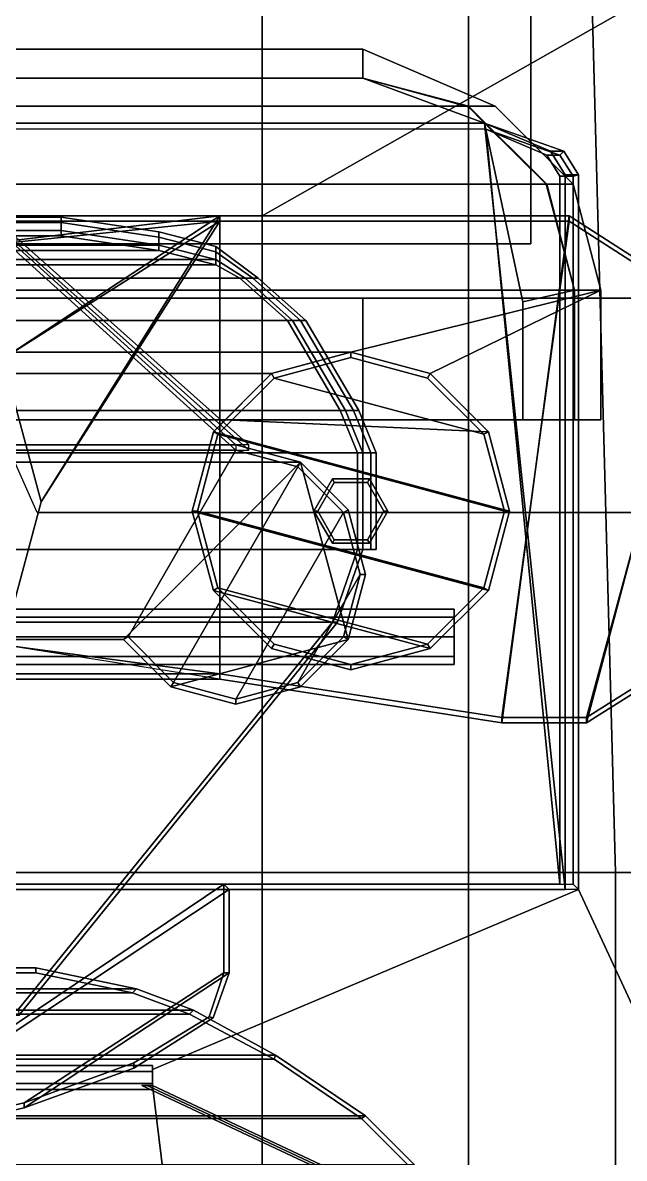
# Model space of a CAD drawing. Extents: x -12 to 12, y -95 to 93.
# Drawn here: x 2.02 to 6.57, y 17.83 to 26.41 of the extents above; entities that cross this region are included whole.
import ezdxf

# ---------------------------------------------------------------- set-up
doc = ezdxf.new("R2010")
doc.units = 0
doc.layers.get('0').update_dxf_attribs({"linetype": 'CONTINUOUS'})
doc.layers.add('RAILINGS', color=6, linetype='CONTINUOUS')
doc.layers.add('SUPERSCTUCTURE', color=3, linetype='CONTINUOUS')

msp = doc.modelspace()

# ---------------------------------------------------------------- linework, layer by layer
for points in [[(0, 28.89, -7.11), (5.39, 28.89, -7.08), (5.39, 19.99, -7.11), (0, 19.99, -7.11)], [(6.5, 19.99, -6.98), (5.39, 19.99, -7.11), (5.39, 28.89, -7.08), (6.26, 28.89, -6.94)], [(8.11, 19.99, -6.31), (6.5, 19.99, -6.98), (6.26, 28.89, -6.94), (7.68, 28.89, -6.31)], [(5.86, 27.02, 9.55), (-5.86, 27.02, 9.55), (-5.86, 24.74, 9.55), (5.86, 24.74, 9.55)], [(-5.86, 24.74, 9.45), (-5.86, 27.02, 9.45), (5.86, 27.02, 9.45), (5.86, 24.74, 9.45)], [(5.86, 24.74, 9.45), (5.86, 27.02, 9.45), (5.86, 27.02, 9.55), (5.86, 24.74, 9.55)], [(5.59, 25.78, 16.49), (4.59, 26.21, 16.49), (-4.59, 26.21, 16.49), (-5.59, 25.78, 16.49)], [(-4.59, 25.99, 16), (-4.59, 26.21, 16), (4.59, 26.21, 16), (4.59, 25.99, 16)], [(4.59, 26.21, 16.49), (4.59, 26.21, 16), (-4.59, 26.21, 16), (-4.59, 26.21, 16.49)], [(4.59, 25.99, 16), (4.59, 26.21, 16), (5.59, 25.78, 16), (5.39, 25.78, 16)], [(5.59, 25.78, 16.49), (5.59, 25.78, 16), (4.59, 26.21, 16), (4.59, 26.21, 16.49)], [(3.63, 23.22, 18.67), (-3.63, 23.22, 18.67), (-0.49, 26.06, 18.67), (0.49, 26.06, 18.67)], [(0.48, 26.03, 18.77), (-0.48, 26.03, 18.77), (-3.63, 23.18, 18.77), (3.63, 23.18, 18.77)], [(0.53, 26.03, 20.05), (0.48, 26.03, 19.67), (3.63, 23.18, 19.67), (3.73, 23.18, 20.05)], [(0.48, 26.03, 19.67), (0.48, 26.03, 18.77), (3.63, 23.18, 18.77), (3.63, 23.18, 19.67)], [(3.73, 23.22, 20.05), (3.63, 23.22, 19.67), (0.49, 26.06, 19.67), (0.54, 26.06, 20.05)], [(3.63, 23.22, 19.67), (3.63, 23.22, 18.67), (0.49, 26.06, 18.67), (0.49, 26.06, 19.67)], [(3.73, 23.18, 20.05), (3.73, 23.22, 20.05), (0.54, 26.06, 20.05), (0.53, 26.03, 20.05)], [(4.59, 25.99, 15.55), (5.51, 25.65, 15.55), (-5.51, 25.65, 15.55), (-4.59, 25.99, 15.55)], [(4.59, 25.99, 16), (4.59, 25.99, 15.55), (-4.59, 25.99, 15.55), (-4.59, 25.99, 16)], [(5.51, 25.65, 15.55), (5.51, 25.65, 15.55), (4.59, 25.99, 15.55), (5.39, 25.7756, 15.55)], [(5.39, 25.78, 16), (5.39, 25.78, 15.65), (4.59, 25.99, 15.65), (4.59, 25.99, 16)], [(5.39, 25.7756, 15.55), (4.59, 25.99, 15.55), (4.59, 25.99, 15.65), (5.39, 25.78, 15.65)], [(-6.18, 25.19, 16.49), (6.18, 25.19, 16.49), (5.59, 25.78, 16.49), (-5.59, 25.78, 16.49)], [(5.39, 25.78, 16), (5.59, 25.78, 16), (6.18, 25.19, 16), (5.98, 25.19, 16)], [(5.98, 25.19, 16), (5.98, 25.19, 15.65), (5.39, 25.78, 15.65), (5.39, 25.78, 16)], [(5.9756, 25.19, 15.55), (5.39, 25.7756, 15.55), (5.39, 25.78, 15.65), (5.98, 25.19, 15.65)], [(5.51, 25.65, 15.55), (5.51, 25.65, 15.55), (5.39, 25.7756, 15.55), (5.9756, 25.19, 15.55)], [(6.18, 25.19, 16.49), (6.18, 25.19, 16), (5.59, 25.78, 16), (5.59, 25.78, 16.49)], [(-6.12, 19.86, 13.21), (-5.51, 25.65, 13.21), (5.51, 25.65, 13.21), (6.12, 19.86, 13.21)], [(5.5195, 25.606, 13.31), (-5.5195, 25.606, 13.31), (-6.08, 19.9, 13.31), (6.08, 19.9, 13.31)], [(5.51, 25.65, 15.55), (5.51, 25.65, 13.21), (-5.51, 25.65, 13.21), (-5.51, 25.65, 15.55)], [(5.8, 24.3, 15.55), (5.51, 25.65, 15.55), (5.9756, 25.19, 15.55), (6.19, 24.39, 15.55)], [(6.11, 25.44, 14.59), (5.51, 25.65, 14.59), (5.5195, 25.606, 14.59), (6.08, 25.41, 14.59)], [(6.01, 25.44, 14.16), (5.51, 25.65, 14.16), (5.51, 25.65, 14.59), (6.11, 25.44, 14.59)], [(6.01, 25.44, 13.21), (5.51, 25.65, 13.21), (5.51, 25.65, 14.16), (6.01, 25.44, 14.16)], [(5.8, 24.3, 13.31), (5.51, 25.65, 13.31), (5.51, 25.65, 15.55), (5.8, 24.3, 15.55)], [(6.12, 19.86, 13.21), (5.51, 25.65, 13.21), (6.01, 25.44, 13.21), (6.12, 25.26, 13.21)], [(5.5195, 25.606, 14.59), (5.5195, 25.606, 14.16), (5.98, 25.41, 14.16), (6.08, 25.41, 14.59)], [(5.5195, 25.606, 14.16), (5.5195, 25.606, 13.31), (5.98, 25.41, 13.31), (5.98, 25.41, 14.16)], [(5.98, 25.41, 13.31), (5.5195, 25.606, 13.31), (6.08, 19.9, 13.31), (6.08, 25.25, 13.31)], [(6.08, 25.41, 14.59), (5.98, 25.41, 14.16), (6.08, 25.25, 14.16), (6.18, 25.25, 14.59)], [(5.98, 25.41, 14.16), (5.98, 25.41, 13.31), (6.08, 25.25, 13.31), (6.08, 25.25, 14.16)], [(6.12, 25.26, 14.16), (6.01, 25.44, 14.16), (6.11, 25.44, 14.59), (6.22, 25.26, 14.59)], [(6.12, 25.26, 13.21), (6.01, 25.44, 13.21), (6.01, 25.44, 14.16), (6.12, 25.26, 14.16)], [(6.22, 25.26, 14.59), (6.11, 25.44, 14.59), (6.08, 25.41, 14.59), (6.18, 25.25, 14.59)], [(6.18, 25.25, 14.59), (6.08, 25.25, 14.16), (6.08, 19.9, 14.16), (6.18, 19.9, 14.59)], [(6.08, 25.25, 14.16), (6.08, 25.25, 13.31), (6.08, 19.9, 13.31), (6.08, 19.9, 14.16)], [(6.12, 19.86, 14.16), (6.12, 25.26, 14.16), (6.22, 25.26, 14.59), (6.22, 19.86, 14.59)], [(6.12, 19.86, 13.21), (6.12, 25.26, 13.21), (6.12, 25.26, 14.16), (6.12, 19.86, 14.16)], [(6.22, 19.86, 14.59), (6.22, 25.26, 14.59), (6.18, 25.25, 14.59), (6.18, 19.9, 14.59)], [(6.18, 25.19, 16.49), (-6.18, 25.19, 16.49), (-6.39, 24.39, 16.49), (6.39, 24.39, 16.49)], [(6.19, 24.39, 15.55), (5.9756, 25.19, 15.55), (5.98, 25.19, 15.65), (6.19, 24.39, 15.65)], [(5.98, 25.19, 16), (6.18, 25.19, 16), (6.39, 24.39, 16), (6.19, 24.39, 16)], [(6.19, 24.39, 16), (6.19, 24.39, 15.65), (5.98, 25.19, 15.65), (5.98, 25.19, 16)], [(6.39, 24.39, 16.49), (6.39, 24.39, 16), (6.18, 25.19, 16), (6.18, 25.19, 16.49)], [(6.15, 24.95, 11.9), (6.15, 24.95, 10.82), (-6.15, 24.95, 10.82), (-6.15, 24.95, 11.9)], [(0.15, 24.91, 11.9), (6.15, 24.91, 11.9), (6.15, 24.95, 11.9), (0, 24.95, 11.9)], [(1.08, 24.6606, 10.82), (0, 24.95, 10.82), (3.51, 24.95, 10.82)], [(0.15, 24.91, 10.92), (6.15, 24.91, 10.92), (6.15, 24.91, 11.9), (0.15, 24.91, 11.9)], [(3.51, 24.91, 10.92), (0.15, 24.91, 10.92), (1.08, 24.6606, 10.92), (3.51, 24.91, 10.92)], [(1.06, 24.9, 23.41), (0.96, 24.8, 23.18), (2.31, 24.8, 23.18), (2.31, 24.9, 23.41)], [(2.31, 24.94, 23.41), (2.31, 24.84, 23.18), (1, 24.84, 23.18), (1.1, 24.94, 23.41)], [(2.31, 24.9, 23.41), (2.31, 24.94, 23.41), (1.1, 24.94, 23.41), (1.06, 24.9, 23.41)], [(1.8706, 23.87, 10.82), (1.08, 24.6606, 10.82), (3.51, 24.95, 10.82)], [(3.51, 24.91, 10.92), (1.08, 24.6606, 10.92), (1.8706, 23.87, 10.92), (3.51, 24.91, 10.92)], [(2.16, 22.79, 10.82), (1.8706, 23.87, 10.82), (3.51, 24.95, 10.82)], [(1.8706, 21.71, 10.82), (2.16, 22.79, 10.82), (3.51, 24.95, 10.82), (3.51, 21.45, 10.82)], [(3.51, 24.91, 10.92), (1.8706, 23.87, 10.92), (2.16, 22.79, 10.92), (3.51, 24.91, 10.92)], [(3.51, 24.91, 10.92), (2.16, 22.79, 10.92), (1.8706, 21.71, 10.92), (3.51, 21.49, 10.92)], [(3.05, 24.79, 23.41), (3.05, 24.83, 23.41), (2.31, 24.94, 23.41), (2.31, 24.9, 23.41)], [(3.05, 24.83, 23.41), (3.05, 24.73, 23.18), (2.31, 24.84, 23.18), (2.31, 24.94, 23.41)], [(2.31, 24.9, 23.41), (2.31, 24.8, 23.18), (3.05, 24.69, 23.18), (3.05, 24.79, 23.41)], [(3.51, 21.45, 10.82), (3.51, 24.95, 10.82), (6.15, 24.95, 10.82), (5.64, 21.12, 10.82)], [(6.15, 24.91, 10.92), (3.51, 24.91, 10.92), (3.51, 21.49, 10.92), (5.64, 21.16, 10.92)], [(5.64, 21.12, 10.82), (6.15, 24.95, 10.82), (7.13, 24.32, 10.82), (6.28, 21.12, 10.82)], [(7.13, 24.28, 10.92), (6.15, 24.91, 10.92), (5.64, 21.16, 10.92), (6.28, 21.16, 10.92)], [(7.13, 24.32, 11.9), (6.15, 24.95, 11.9), (6.15, 24.91, 11.9), (7.13, 24.28, 11.9)], [(7.13, 24.32, 10.82), (6.15, 24.95, 10.82), (6.15, 24.95, 11.9), (7.13, 24.32, 11.9)], [(6.15, 24.91, 11.9), (6.15, 24.91, 10.92), (7.13, 24.28, 10.92), (7.13, 24.28, 11.9)], [(-2.31, 24.84, 22.08), (2.31, 24.84, 22.08), (3.05, 24.73, 22.08), (-3.05, 24.73, 22.08)], [(3.05, 24.69, 22.18), (2.31, 24.8, 22.18), (-2.31, 24.8, 22.18), (-3.05, 24.69, 22.18)], [(0.96, 24.8, 23.18), (0.96, 24.8, 22.18), (2.31, 24.8, 22.18), (2.31, 24.8, 23.18)], [(2.31, 24.84, 23.18), (2.31, 24.84, 22.08), (1, 24.84, 22.08), (1, 24.84, 23.18)], [(3.05, 24.73, 23.18), (3.05, 24.73, 22.08), (2.31, 24.84, 22.08), (2.31, 24.84, 23.18)], [(2.31, 24.8, 23.18), (2.31, 24.8, 22.18), (3.05, 24.69, 22.18), (3.05, 24.69, 23.18)], [(3.48, 24.68, 23.41), (3.48, 24.72, 23.41), (3.05, 24.83, 23.41), (3.05, 24.79, 23.41)], [(3.48, 24.72, 23.41), (3.48, 24.62, 23.18), (3.05, 24.73, 23.18), (3.05, 24.83, 23.41)], [(5.86, 24.74, 9.55), (-5.86, 24.74, 9.55), (-5.86, 24.74, 9.45), (5.86, 24.74, 9.45)], [(-3.05, 24.73, 22.08), (3.05, 24.73, 22.08), (3.48, 24.62, 22.08), (-3.48, 24.62, 22.08)], [(3.05, 24.79, 23.41), (3.05, 24.69, 23.18), (3.48, 24.58, 23.18), (3.48, 24.68, 23.41)], [(3.48, 24.62, 23.18), (3.48, 24.62, 22.08), (3.05, 24.73, 22.08), (3.05, 24.73, 23.18)], [(3.76, 24.48, 23.41), (3.8, 24.48, 23.41), (3.48, 24.72, 23.41), (3.48, 24.68, 23.41)], [(3.8, 24.48, 23.41), (3.7, 24.48, 23.18), (3.48, 24.62, 23.18), (3.48, 24.72, 23.41)], [(3.48, 24.58, 22.18), (3.05, 24.69, 22.18), (-3.05, 24.69, 22.18), (-3.48, 24.58, 22.18)], [(3.05, 24.69, 23.18), (3.05, 24.69, 22.18), (3.48, 24.58, 22.18), (3.48, 24.58, 23.18)], [(3.48, 24.68, 23.41), (3.48, 24.58, 23.18), (3.66, 24.48, 23.18), (3.76, 24.48, 23.41)], [(-3.48, 24.62, 22.08), (3.48, 24.62, 22.08), (3.7, 24.48, 22.08), (-3.7, 24.48, 22.08)], [(3.66, 24.48, 22.18), (3.48, 24.58, 22.18), (-3.48, 24.58, 22.18), (-3.66, 24.48, 22.18)], [(3.7, 24.48, 23.18), (3.7, 24.48, 22.08), (3.48, 24.62, 22.08), (3.48, 24.62, 23.18)], [(3.66, 24.48, 23.18), (3.7, 24.48, 23.18), (3.48, 24.62, 23.18), (3.48, 24.58, 23.18)], [(3.48, 24.58, 23.18), (3.48, 24.58, 22.18), (3.66, 24.48, 22.18), (3.66, 24.48, 23.18)], [(-3.7, 24.48, 22.08), (3.7, 24.48, 22.08), (4.06, 24.16, 22.08), (-4.06, 24.16, 22.08)], [(4.02, 24.16, 22.18), (3.66, 24.48, 22.18), (-3.66, 24.48, 22.18), (-4.02, 24.16, 22.18)], [(3.66, 24.48, 23.18), (3.66, 24.48, 22.18), (4.02, 24.16, 22.18), (4.02, 24.16, 23.18)], [(3.76, 24.48, 23.41), (3.66, 24.48, 23.18), (4.02, 24.16, 23.18), (4.12, 24.16, 23.41)], [(4.06, 24.16, 23.18), (4.06, 24.16, 22.08), (3.7, 24.48, 22.08), (3.7, 24.48, 23.18)], [(4.16, 24.16, 23.41), (4.06, 24.16, 23.18), (3.7, 24.48, 23.18), (3.8, 24.48, 23.41)], [(4.12, 24.16, 23.41), (4.16, 24.16, 23.41), (3.8, 24.48, 23.41), (3.76, 24.48, 23.41)], [(6.39, 24.39, 16.49), (-6.39, 24.39, 16.49), (-4.5, 23.92, 16.49), (4.5, 23.92, 16.49)], [(5.1, 23.7592, 16.49), (6.39, 24.39, 16.49), (6.39, 24.39, 16.49), (4.5, 23.92, 16.49)], [(5.4492, 23.41, 16.49), (6.39, 23.41, 16.49), (6.39, 24.39, 16.49), (5.1, 23.7592, 16.49)], [(6.19, 23.41, 15.55), (5.8, 23.41, 15.55), (5.8, 24.3, 15.55), (6.19, 24.39, 15.55)], [(6.19, 24.39, 16), (6.39, 24.39, 16), (6.39, 23.41, 16), (6.19, 23.41, 16)], [(6.19, 23.41, 16), (6.19, 23.41, 15.55), (6.19, 24.39, 15.55), (6.19, 24.39, 16)], [(6.39, 23.41, 16.49), (6.39, 23.41, 16), (6.39, 24.39, 16), (6.39, 24.39, 16.49)], [(4.59, 24.33, 9.71), (4.59, 22.71, 9.71), (2.13, 22.71, 9.71), (1.41, 24.33, 9.71)], [(7.1, 24.33, 10.82), (4.59, 24.33, 9.71), (1.41, 24.33, 9.71), (1.41, 24.33, 10.82)], [(7.1, 22.71, 10.82), (4.59, 22.71, 9.71), (4.59, 24.33, 9.71), (7.1, 24.33, 10.82)], [(5.8, 23.41, 15.55), (5.8, 23.41, 13.31), (5.8, 24.3, 13.31), (5.8, 24.3, 15.55)], [(6.28, 21.12, 10.82), (7.13, 24.32, 10.82), (7.78, 23.48, 10.82), (7.2, 21.7, 10.82)], [(7.74, 23.48, 10.92), (7.13, 24.28, 10.92), (6.28, 21.16, 10.92), (7.2, 21.74, 10.92)], [(-4.06, 24.16, 22.08), (4.06, 24.16, 22.08), (4.46, 23.48, 22.08), (-4.46, 23.48, 22.08)], [(4.42, 23.48, 22.18), (4.02, 24.16, 22.18), (-4.02, 24.16, 22.18), (-4.42, 23.48, 22.18)], [(4.02, 24.16, 23.18), (4.02, 24.16, 22.18), (4.42, 23.48, 22.18), (4.42, 23.48, 23.18)], [(4.12, 24.16, 23.41), (4.02, 24.16, 23.18), (4.42, 23.48, 23.18), (4.52, 23.48, 23.41)], [(4.46, 23.48, 23.18), (4.46, 23.48, 22.08), (4.06, 24.16, 22.08), (4.06, 24.16, 23.18)], [(4.56, 23.48, 23.41), (4.46, 23.48, 23.18), (4.06, 24.16, 23.18), (4.16, 24.16, 23.41)], [(4.52, 23.48, 23.41), (4.56, 23.48, 23.41), (4.16, 24.16, 23.41), (4.12, 24.16, 23.41)], [(4.5, 23.92, 16.49), (-4.5, 23.92, 16.49), (-3.9, 23.7592, 16.49), (3.9, 23.7592, 16.49)], [(2.16, 22.79, 8.92), (1.8706, 23.87, 8.92), (1.8706, 23.87, 13.21), (2.16, 22.79, 13.21)], [(4.5, 23.92, 16.49), (3.9, 23.7592, 16.49), (3.9, 23.7592, 16.66), (4.5, 23.92, 16.66)], [(4.5, 23.92, 16.66), (3.9, 23.7592, 16.66), (3.92, 23.7246, 16.66), (4.5, 23.88, 16.66)], [(3.92, 23.7246, 15.86), (5.5046, 23.3, 15.86), (5.08, 23.7246, 15.86), (4.5, 23.88, 15.86)], [(3.92, 23.7246, 15.86), (4.5, 23.88, 15.86), (4.5, 23.88, 16.66), (3.92, 23.7246, 16.66)], [(5.1, 23.7592, 16.49), (4.5, 23.92, 16.49), (4.5, 23.92, 16.66), (5.1, 23.7592, 16.66)], [(5.1, 23.7592, 16.66), (4.5, 23.92, 16.66), (4.5, 23.88, 16.66), (5.08, 23.7246, 16.66)], [(4.5, 23.88, 15.86), (5.08, 23.7246, 15.86), (5.08, 23.7246, 16.66), (4.5, 23.88, 16.66)], [(3.9, 23.7592, 16.49), (-3.9, 23.7592, 16.49), (-3.5508, 23.41, 16.49), (3.5508, 23.41, 16.49)], [(3.9, 23.7592, 16.49), (3.4608, 23.32, 16.49), (3.4608, 23.32, 16.66), (3.9, 23.7592, 16.66)], [(3.9, 23.7592, 16.66), (3.4608, 23.32, 16.66), (3.4954, 23.3, 16.66), (3.92, 23.7246, 16.66)], [(3.4954, 23.3, 15.86), (5.66, 22.72, 15.86), (5.5046, 23.3, 15.86), (3.92, 23.7246, 15.86)], [(3.4954, 23.3, 15.86), (3.92, 23.7246, 15.86), (3.92, 23.7246, 16.66), (3.4954, 23.3, 16.66)], [(5.5392, 23.32, 16.66), (5.1, 23.7592, 16.66), (5.08, 23.7246, 16.66), (5.5046, 23.3, 16.66)], [(5.08, 23.7246, 15.86), (5.5046, 23.3, 15.86), (5.5046, 23.3, 16.66), (5.08, 23.7246, 16.66)], [(5.5392, 23.32, 16.49), (5.1, 23.7592, 16.49), (5.1, 23.7592, 16.66), (5.5392, 23.32, 16.66)], [(-4.46, 23.48, 22.08), (4.46, 23.48, 22.08), (4.59, 23.16, 22.08), (-4.59, 23.16, 22.08)], [(4.55, 23.16, 22.18), (4.42, 23.48, 22.18), (-4.42, 23.48, 22.18), (-4.55, 23.16, 22.18)], [(4.42, 23.48, 23.18), (4.42, 23.48, 22.18), (4.55, 23.16, 22.18), (4.55, 23.16, 23.18)], [(4.52, 23.48, 23.41), (4.42, 23.48, 23.18), (4.55, 23.16, 23.18), (4.65, 23.16, 23.41)], [(4.59, 23.16, 23.18), (4.59, 23.16, 22.08), (4.46, 23.48, 22.08), (4.46, 23.48, 23.18)], [(4.69, 23.16, 23.41), (4.59, 23.16, 23.18), (4.46, 23.48, 23.18), (4.56, 23.48, 23.41)], [(4.65, 23.16, 23.41), (4.69, 23.16, 23.41), (4.56, 23.48, 23.41), (4.52, 23.48, 23.41)], [(-5.8, 23.41, 15.55), (-5.8, 23.41, 13.31), (5.8, 23.41, 13.31), (5.8, 23.41, 15.55)], [(-5.4492, 23.41, 15.55), (5.4492, 23.41, 15.55), (5.4492, 23.41, 15.76), (-5.4492, 23.41, 15.76)], [(3.5508, 23.41, 16.49), (-3.5508, 23.41, 16.49), (-3.5508, 23.41, 15.76), (3.5508, 23.41, 15.76)], [(3.5508, 23.41, 15.76), (5.5392, 23.32, 15.76), (5.7, 22.72, 15.76), (3.4608, 23.32, 15.76)], [(3.5508, 23.41, 15.76), (5.4492, 23.41, 15.76), (5.5392, 23.32, 15.76), (3.5508, 23.41, 15.76)], [(6.39, 23.41, 16.49), (5.4492, 23.41, 16.49), (5.4492, 23.41, 16), (6.39, 23.41, 16)], [(5.4492, 23.41, 15.55), (6.19, 23.41, 15.55), (6.19, 23.41, 16), (5.4492, 23.41, 16)], [(3.4608, 23.32, 15.76), (5.7, 22.72, 15.76), (5.5392, 22.12, 15.76), (3.3, 22.72, 15.76)], [(3.4608, 23.32, 16.66), (3.3, 22.72, 16.66), (3.34, 22.72, 16.66), (3.4954, 23.3, 16.66)], [(3.4608, 23.32, 15.76), (3.3, 22.72, 15.76), (3.3, 22.72, 16.66), (3.4608, 23.32, 16.66)], [(3.34, 22.72, 15.86), (5.5046, 22.14, 15.86), (5.66, 22.72, 15.86), (3.4954, 23.3, 15.86)], [(3.34, 22.72, 15.86), (3.4954, 23.3, 15.86), (3.4954, 23.3, 16.66), (3.34, 22.72, 16.66)], [(5.7, 22.72, 16.66), (5.5392, 23.32, 16.66), (5.5046, 23.3, 16.66), (5.66, 22.72, 16.66)], [(5.5046, 23.3, 15.86), (5.66, 22.72, 15.86), (5.66, 22.72, 16.66), (5.5046, 23.3, 16.66)], [(5.7, 22.72, 15.76), (5.5392, 23.32, 15.76), (5.5392, 23.32, 16.66), (5.7, 22.72, 16.66)], [(4.12, 23.0887, 18.67), (-4.12, 23.0887, 18.67), (-3.63, 23.22, 18.67), (3.63, 23.22, 18.67)], [(3.63, 23.18, 18.77), (-3.63, 23.18, 18.77), (-2.8159, 21.77, 18.77), (2.8159, 21.77, 18.77)], [(2.8159, 21.77, 18.77), (3.16, 21.4259, 18.77), (4.1, 23.0541, 18.77), (3.63, 23.18, 18.77)], [(4.12, 23.0887, 18.67), (3.63, 23.22, 18.67), (3.63, 23.22, 19.67), (4.12, 23.0887, 19.67)], [(4.12, 23.0887, 19.67), (3.63, 23.22, 19.67), (3.63, 23.18, 19.67), (4.1, 23.0541, 19.67)], [(4.12, 23.0887, 18.67), (3.63, 23.22, 18.67), (3.63, 23.22, 19.67), (4.12, 23.0887, 19.67)], [(3.63, 23.18, 18.77), (4.1, 23.0541, 18.77), (4.1, 23.0541, 19.67), (3.63, 23.18, 19.67)], [(3.63, 23.18, 18.77), (4.1, 23.0541, 18.77), (4.1, 23.0541, 19.67), (3.63, 23.18, 19.67)], [(-4.59, 23.16, 22.08), (4.59, 23.16, 22.08), (4.59, 22.43, 22.08), (-4.59, 22.43, 22.08)], [(4.55, 22.43, 22.18), (4.55, 23.16, 22.18), (-4.55, 23.16, 22.18), (-4.55, 22.43, 22.18)], [(2.7813, 21.75, 18.67), (-2.7813, 21.75, 18.67), (-4.12, 23.0887, 18.67), (4.12, 23.0887, 18.67)], [(4.12, 23.0887, 18.67), (4.4787, 21.75, 18.67), (3.14, 21.3913, 18.67), (2.7813, 21.75, 18.67)], [(4.12, 23.0887, 18.67), (4.4787, 21.75, 18.67), (3.14, 21.3913, 18.67), (2.7813, 21.75, 18.67)], [(4.4787, 22.73, 19.67), (4.12, 23.0887, 19.67), (4.1, 23.0541, 19.67), (4.4441, 22.71, 19.67)], [(4.4787, 21.75, 18.67), (4.12, 23.0887, 18.67), (4.4787, 22.73, 18.67), (4.61, 22.24, 18.67)], [(4.4787, 21.75, 18.67), (4.12, 23.0887, 18.67), (4.4787, 22.73, 18.67), (4.61, 22.24, 18.67)], [(4.4787, 22.73, 18.67), (4.12, 23.0887, 18.67), (4.12, 23.0887, 19.67), (4.4787, 22.73, 19.67)], [(4.4787, 22.73, 18.67), (4.12, 23.0887, 18.67), (4.12, 23.0887, 19.67), (4.4787, 22.73, 19.67)], [(4.55, 23.16, 23.18), (4.55, 23.16, 22.18), (4.55, 22.43, 22.18), (4.55, 22.43, 23.18)], [(4.65, 23.16, 23.41), (4.55, 23.16, 23.18), (4.55, 22.43, 23.18), (4.65, 22.43, 23.41)], [(4.59, 22.43, 23.18), (4.59, 22.43, 22.08), (4.59, 23.16, 22.08), (4.59, 23.16, 23.18)], [(4.69, 22.43, 23.41), (4.59, 22.43, 23.18), (4.59, 23.16, 23.18), (4.69, 23.16, 23.41)], [(4.65, 22.43, 23.41), (4.69, 22.43, 23.41), (4.69, 23.16, 23.41), (4.65, 23.16, 23.41)], [(3.16, 21.4259, 18.77), (3.63, 21.3, 18.77), (4.4441, 22.71, 18.77), (4.1, 23.0541, 18.77)], [(4.1, 23.0541, 18.77), (4.4441, 22.71, 18.77), (4.4441, 22.71, 19.67), (4.1, 23.0541, 19.67)], [(4.1, 23.0541, 18.77), (4.4441, 22.71, 18.77), (4.4441, 22.71, 19.67), (4.1, 23.0541, 19.67)], [(4.25, 22.72, 15.94), (4.375, 22.9365, 15.94), (4.36, 22.9625, 15.91), (4.22, 22.72, 15.91)], [(4.36, 22.9625, 15.86), (4.22, 22.72, 15.86), (4.22, 22.72, 15.91), (4.36, 22.9625, 15.91)], [(4.375, 22.9365, 15.94), (4.25, 22.72, 15.94), (4.25, 22.72, 16.55), (4.375, 22.9365, 16.55)], [(4.375, 22.9365, 15.94), (4.625, 22.9365, 15.94), (4.64, 22.9625, 15.91), (4.36, 22.9625, 15.91)], [(4.64, 22.9625, 15.86), (4.36, 22.9625, 15.86), (4.36, 22.9625, 15.91), (4.64, 22.9625, 15.91)], [(4.625, 22.9365, 15.94), (4.375, 22.9365, 15.94), (4.375, 22.9365, 16.55), (4.625, 22.9365, 16.55)], [(4.625, 22.9365, 15.94), (4.75, 22.72, 15.94), (4.78, 22.72, 15.91), (4.64, 22.9625, 15.91)], [(4.75, 22.72, 15.94), (4.625, 22.9365, 15.94), (4.625, 22.9365, 16.55), (4.75, 22.72, 16.55)], [(4.78, 22.72, 15.86), (4.64, 22.9625, 15.86), (4.64, 22.9625, 15.91), (4.78, 22.72, 15.91)], [(1.8706, 21.71, 8.92), (2.16, 22.79, 8.92), (2.16, 22.79, 13.21), (1.8706, 21.71, 13.21)], [(2.13, 22.71, 10.82), (2.13, 22.71, 9.71), (4.59, 22.71, 9.71), (7.1, 22.71, 10.82)], [(3.3, 22.72, 16.66), (3.4608, 22.12, 16.66), (3.4954, 22.14, 16.66), (3.34, 22.72, 16.66)], [(3.3, 22.72, 15.76), (3.4608, 22.12, 15.76), (3.4608, 22.12, 16.66), (3.3, 22.72, 16.66)], [(3.3, 22.72, 15.76), (5.5392, 22.12, 15.76), (5.1, 21.6808, 15.76), (3.4608, 22.12, 15.76)], [(3.4954, 22.14, 15.86), (5.08, 21.7154, 15.86), (5.5046, 22.14, 15.86), (3.34, 22.72, 15.86)], [(3.4954, 22.14, 15.86), (3.34, 22.72, 15.86), (3.34, 22.72, 16.66), (3.4954, 22.14, 16.66)], [(3.63, 21.3, 18.77), (4.1, 21.4259, 18.77), (4.57, 22.24, 18.77), (4.4441, 22.71, 18.77)], [(4.375, 22.5035, 15.94), (4.25, 22.72, 15.94), (4.22, 22.72, 15.91), (4.36, 22.4775, 15.91)], [(4.22, 22.72, 15.86), (4.36, 22.4775, 15.86), (4.36, 22.4775, 15.91), (4.22, 22.72, 15.91)], [(4.25, 22.72, 15.94), (4.375, 22.5035, 15.94), (4.375, 22.5035, 16.55), (4.25, 22.72, 16.55)], [(4.61, 22.24, 19.67), (4.4787, 22.73, 19.67), (4.4441, 22.71, 19.67), (4.57, 22.24, 19.67)], [(4.4441, 22.71, 18.77), (4.57, 22.24, 18.77), (4.57, 22.24, 19.67), (4.4441, 22.71, 19.67)], [(4.4441, 22.71, 18.77), (4.57, 22.24, 18.77), (4.57, 22.24, 19.67), (4.4441, 22.71, 19.67)], [(4.61, 22.24, 18.67), (4.4787, 22.73, 18.67), (4.4787, 22.73, 19.67), (4.61, 22.24, 19.67)], [(4.61, 22.24, 18.67), (4.4787, 22.73, 18.67), (4.4787, 22.73, 19.67), (4.61, 22.24, 19.67)], [(4.625, 22.5035, 15.94), (4.75, 22.72, 15.94), (4.75, 22.72, 16.55), (4.625, 22.5035, 16.55)], [(4.75, 22.72, 15.94), (4.625, 22.5035, 15.94), (4.64, 22.4775, 15.91), (4.78, 22.72, 15.91)], [(4.64, 22.4775, 15.86), (4.78, 22.72, 15.86), (4.78, 22.72, 15.91), (4.64, 22.4775, 15.91)], [(5.5392, 22.12, 16.66), (5.7, 22.72, 16.66), (5.66, 22.72, 16.66), (5.5046, 22.14, 16.66)], [(5.66, 22.72, 15.86), (5.5046, 22.14, 15.86), (5.5046, 22.14, 16.66), (5.66, 22.72, 16.66)], [(5.5392, 22.12, 15.76), (5.7, 22.72, 15.76), (5.7, 22.72, 16.66), (5.5392, 22.12, 16.66)], [(4.625, 22.5035, 15.94), (4.375, 22.5035, 15.94), (4.36, 22.4775, 15.91), (4.64, 22.4775, 15.91)], [(4.375, 22.5035, 15.94), (4.625, 22.5035, 15.94), (4.625, 22.5035, 16.55), (4.375, 22.5035, 16.55)], [(-4.59, 22.43, 22.08), (4.59, 22.43, 22.08), (4.4, 21.88, 22.08), (-4.4, 21.88, 22.08)], [(4.36, 21.88, 22.18), (4.55, 22.43, 22.18), (-4.55, 22.43, 22.18), (-4.36, 21.88, 22.18)], [(4.36, 22.4775, 15.86), (4.64, 22.4775, 15.86), (4.64, 22.4775, 15.91), (4.36, 22.4775, 15.91)], [(4.55, 22.43, 23.18), (4.55, 22.43, 22.18), (4.36, 21.88, 22.18), (4.36, 21.88, 23.18)], [(4.36, 21.88, 23.18), (4.4, 21.88, 23.18), (4.59, 22.43, 23.18), (4.55, 22.43, 23.18)], [(4.4, 21.88, 23.18), (4.4, 21.88, 22.08), (4.59, 22.43, 22.08), (4.59, 22.43, 23.18)], [(4.55, 22.43, 23.18), (4.59, 22.43, 23.18), (4.69, 22.43, 23.41), (4.65, 22.43, 23.41)], [(4.1, 21.4259, 18.77), (4.4441, 21.77, 18.77), (4.4441, 21.77, 18.77), (4.57, 22.24, 18.77)], [(4.57, 22.24, 18.77), (4.4441, 21.77, 18.77), (4.4441, 21.77, 19.67), (4.57, 22.24, 19.67)], [(4.4787, 21.75, 19.67), (4.61, 22.24, 19.67), (4.57, 22.24, 19.67), (4.4441, 21.77, 19.67)], [(4.57, 22.24, 18.77), (4.4441, 21.77, 18.77), (4.4441, 21.77, 19.67), (4.57, 22.24, 19.67)], [(4.4787, 21.75, 18.67), (4.61, 22.24, 18.67), (4.61, 22.24, 19.67), (4.4787, 21.75, 19.67)], [(4.4787, 21.75, 18.67), (4.61, 22.24, 18.67), (4.61, 22.24, 19.67), (4.4787, 21.75, 19.67)], [(3.4608, 22.12, 16.66), (3.9, 21.6808, 16.66), (3.92, 21.7154, 16.66), (3.4954, 22.14, 16.66)], [(3.92, 21.7154, 15.86), (4.5, 21.56, 15.86), (5.08, 21.7154, 15.86), (3.4954, 22.14, 15.86)], [(3.92, 21.7154, 15.86), (3.4954, 22.14, 15.86), (3.4954, 22.14, 16.66), (3.92, 21.7154, 16.66)], [(5.1, 21.6808, 16.66), (5.5392, 22.12, 16.66), (5.5046, 22.14, 16.66), (5.08, 21.7154, 16.66)], [(5.5046, 22.14, 15.86), (5.08, 21.7154, 15.86), (5.08, 21.7154, 16.66), (5.5046, 22.14, 16.66)], [(3.4608, 22.12, 15.76), (3.9, 21.6808, 15.76), (3.9, 21.6808, 16.66), (3.4608, 22.12, 16.66)], [(3.4608, 22.12, 15.76), (5.1, 21.6808, 15.76), (4.5, 21.52, 15.76), (3.9, 21.6808, 15.76)], [(5.1, 21.6808, 15.76), (5.5392, 22.12, 15.76), (5.5392, 22.12, 16.66), (5.1, 21.6808, 16.66)], [(1.92, 21.9185, 27.9315), (1.92, 21.98, 28.08), (5.28, 21.98, 28.08), (5.28, 21.9185, 27.9315)], [(1.92, 21.98, 28.08), (1.92, 21.9185, 28.2285), (5.28, 21.9185, 28.2285), (5.28, 21.98, 28.08)], [(5.28, 21.98, 28.08), (5.28, 21.6215, 27.9315), (5.28, 21.77, 27.87), (5.28, 21.9185, 27.9315)], [(5.28, 21.9185, 28.2285), (5.28, 21.56, 28.08), (5.28, 21.6215, 27.9315), (5.28, 21.98, 28.08)], [(-4.4, 21.88, 22.08), (4.4, 21.88, 22.08), (1.99, 18.91, 22.08), (-1.99, 18.91, 22.08)], [(1.9888, 18.9578, 22.18), (4.36, 21.88, 22.18), (-4.36, 21.88, 22.18), (-1.9888, 18.9578, 22.18)], [(1.92, 21.77, 27.87), (1.92, 21.9185, 27.9315), (5.28, 21.9185, 27.9315), (5.28, 21.77, 27.87)], [(1.92, 21.9185, 28.2285), (1.92, 21.77, 28.29), (5.28, 21.77, 28.29), (5.28, 21.9185, 28.2285)], [(4.36, 21.88, 23.18), (4.36, 21.88, 22.18), (1.9888, 18.9578, 22.18), (1.9888, 18.9578, 23.18)], [(1.9888, 18.9578, 23.18), (1.99, 18.91, 23.18), (4.4, 21.88, 23.18), (4.36, 21.88, 23.18)], [(1.99, 18.91, 23.18), (1.99, 18.91, 22.08), (4.4, 21.88, 22.08), (4.4, 21.88, 23.18)], [(5.28, 21.77, 28.29), (5.28, 21.6215, 28.2285), (5.28, 21.56, 28.08), (5.28, 21.9185, 28.2285)], [(2.8159, 21.77, 19.67), (-2.8159, 21.77, 19.67), (-2.7813, 21.75, 19.67), (2.7813, 21.75, 19.67)], [(2.8159, 21.77, 18.77), (-2.8159, 21.77, 18.77), (-2.8159, 21.77, 19.67), (2.8159, 21.77, 19.67)], [(2.8159, 21.77, 18.77), (-2.8159, 21.77, 18.77), (-2.8159, 21.77, 19.67), (2.8159, 21.77, 19.67)], [(-2.7813, 21.75, 18.67), (2.7813, 21.75, 18.67), (2.7813, 21.75, 19.67), (-2.7813, 21.75, 19.67)], [(-2.7813, 21.75, 18.67), (2.7813, 21.75, 18.67), (2.7813, 21.75, 19.67), (-2.7813, 21.75, 19.67)], [(3.51, 21.49, 10.92), (1.8706, 21.71, 10.92), (1.65, 21.49, 10.92), (3.51, 21.49, 10.92)], [(1.92, 21.6215, 27.9315), (1.92, 21.77, 27.87), (5.28, 21.77, 27.87), (5.28, 21.6215, 27.9315)], [(1.92, 21.77, 28.29), (1.92, 21.6215, 28.2285), (5.28, 21.6215, 28.2285), (5.28, 21.77, 28.29)], [(2.7813, 21.75, 19.67), (3.14, 21.3913, 19.67), (3.16, 21.4259, 19.67), (2.8159, 21.77, 19.67)], [(2.7813, 21.75, 18.67), (3.14, 21.3913, 18.67), (3.14, 21.3913, 19.67), (2.7813, 21.75, 19.67)], [(2.7813, 21.75, 18.67), (3.14, 21.3913, 18.67), (3.14, 21.3913, 19.67), (2.7813, 21.75, 19.67)], [(3.16, 21.4259, 18.77), (2.8159, 21.77, 18.77), (2.8159, 21.77, 19.67), (3.16, 21.4259, 19.67)], [(3.16, 21.4259, 18.77), (2.8159, 21.77, 18.77), (2.8159, 21.77, 19.67), (3.16, 21.4259, 19.67)], [(3.14, 21.3913, 18.67), (4.4787, 21.75, 18.67), (4.12, 21.3913, 18.67), (3.63, 21.26, 18.67)], [(3.9, 21.6808, 16.66), (4.5, 21.52, 16.66), (4.5, 21.56, 16.66), (3.92, 21.7154, 16.66)], [(4.5, 21.56, 15.86), (3.92, 21.7154, 15.86), (3.92, 21.7154, 16.66), (4.5, 21.56, 16.66)], [(4.4441, 21.77, 18.77), (4.1, 21.4259, 18.77), (4.1, 21.4259, 19.67), (4.4441, 21.77, 19.67)], [(4.12, 21.3913, 19.67), (4.4787, 21.75, 19.67), (4.4441, 21.77, 19.67), (4.1, 21.4259, 19.67)], [(4.4441, 21.77, 18.77), (4.1, 21.4259, 18.77), (4.1, 21.4259, 19.67), (4.4441, 21.77, 19.67)], [(4.12, 21.3913, 18.67), (4.4787, 21.75, 18.67), (4.4787, 21.75, 19.67), (4.12, 21.3913, 19.67)], [(4.12, 21.3913, 18.67), (4.4787, 21.75, 18.67), (4.4787, 21.75, 19.67), (4.12, 21.3913, 19.67)], [(4.5, 21.52, 16.66), (5.1, 21.6808, 16.66), (5.08, 21.7154, 16.66), (4.5, 21.56, 16.66)], [(5.08, 21.7154, 15.86), (4.5, 21.56, 15.86), (4.5, 21.56, 16.66), (5.08, 21.7154, 16.66)], [(7.2, 21.74, 11.9), (7.2, 21.74, 10.92), (6.28, 21.16, 10.92), (6.28, 21.16, 11.9)], [(6.28, 21.12, 11.9), (7.2, 21.7, 11.9), (7.2, 21.74, 11.9), (6.28, 21.16, 11.9)], [(3.9, 21.6808, 15.76), (4.5, 21.52, 15.76), (4.5, 21.52, 16.66), (3.9, 21.6808, 16.66)], [(4.5, 21.52, 15.76), (5.1, 21.6808, 15.76), (5.1, 21.6808, 16.66), (4.5, 21.52, 16.66)], [(6.28, 21.12, 10.82), (7.2, 21.7, 10.82), (7.2, 21.7, 11.9), (6.28, 21.12, 11.9)], [(1.92, 21.56, 28.08), (1.92, 21.6215, 27.9315), (5.28, 21.6215, 27.9315), (5.28, 21.56, 28.08)], [(1.92, 21.6215, 28.2285), (1.92, 21.56, 28.08), (5.28, 21.56, 28.08), (5.28, 21.6215, 28.2285)], [(1.61, 21.45, 11.9), (3.51, 21.45, 11.9), (3.51, 21.49, 11.9), (1.65, 21.49, 11.9)], [(1.6106, 21.45, 10.82), (3.51, 21.45, 10.82), (3.51, 21.45, 11.9), (1.61, 21.45, 11.9)], [(3.51, 21.49, 11.9), (3.51, 21.49, 10.92), (1.65, 21.49, 10.92), (1.65, 21.49, 11.9)], [(3.51, 21.45, 11.9), (5.64, 21.12, 11.9), (5.64, 21.16, 11.9), (3.51, 21.49, 11.9)], [(5.64, 21.16, 11.9), (5.64, 21.16, 10.92), (3.51, 21.49, 10.92), (3.51, 21.49, 11.9)], [(3.51, 21.45, 10.82), (5.64, 21.12, 10.82), (5.64, 21.12, 11.9), (3.51, 21.45, 11.9)], [(3.14, 21.3913, 19.67), (3.63, 21.26, 19.67), (3.63, 21.3, 19.67), (3.16, 21.4259, 19.67)], [(3.14, 21.3913, 18.67), (3.63, 21.26, 18.67), (3.63, 21.26, 19.67), (3.14, 21.3913, 19.67)], [(3.14, 21.3913, 18.67), (3.63, 21.26, 18.67), (3.63, 21.26, 19.67), (3.14, 21.3913, 19.67)], [(3.63, 21.3, 18.77), (3.16, 21.4259, 18.77), (3.16, 21.4259, 19.67), (3.63, 21.3, 19.67)], [(3.63, 21.3, 18.77), (3.16, 21.4259, 18.77), (3.16, 21.4259, 19.67), (3.63, 21.3, 19.67)], [(3.63, 21.26, 19.67), (4.12, 21.3913, 19.67), (4.1, 21.4259, 19.67), (3.63, 21.3, 19.67)], [(4.1, 21.4259, 18.77), (3.63, 21.3, 18.77), (3.63, 21.3, 19.67), (4.1, 21.4259, 19.67)], [(3.63, 21.26, 18.67), (4.12, 21.3913, 18.67), (4.12, 21.3913, 19.67), (3.63, 21.26, 19.67)], [(6.28, 21.16, 11.9), (6.28, 21.16, 10.92), (5.64, 21.16, 10.92), (5.64, 21.16, 11.9)], [(5.64, 21.12, 11.9), (6.28, 21.12, 11.9), (6.28, 21.16, 11.9), (5.64, 21.16, 11.9)], [(5.64, 21.12, 10.82), (6.28, 21.12, 10.82), (6.28, 21.12, 11.9), (5.64, 21.12, 11.9)], [(0, 19.99, -7.11), (5.39, 19.99, -7.11), (5.39, 10.75, -7.11), (0, 10.75, -7.11)], [(6.5, 10.75, -6.98), (5.39, 10.75, -7.11), (5.39, 19.99, -7.11), (6.5, 19.99, -6.98)], [(7.61, 10.75, -6.73), (6.5, 10.75, -6.98), (6.5, 19.99, -6.98), (8.11, 19.99, -6.31)], [(-0.59, 17.88, 13.21), (-3.58, 19.86, 13.21), (3.58, 19.86, 13.21), (0.59, 17.88, 13.21)], [(3.54, 19.9, 13.31), (-3.54, 19.9, 13.31), (-0.59, 17.92, 13.31), (0.59, 17.92, 13.31)], [(3.54, 19.23, 13.31), (3.54, 19.9, 13.31), (0.59, 17.92, 13.31), (2.03, 18.25, 13.31)], [(0.59, 17.88, 13.21), (3.58, 19.86, 13.21), (3.58, 19.23, 13.21), (2.03, 18.21, 13.21)], [(6.22, 19.86, 14.54), (3, 18.5, 22.13), (3, 18.5, 22.18), (6.22, 19.86, 14.59)], [(6.22, 19.86, 14.59), (3, 18.5, 22.18), (3, 18.5, 22.13), (6.22, 19.86, 14.54)], [(6.08, 19.9, 14.16), (6.08, 19.9, 13.31), (3.54, 19.9, 13.31), (3.54, 19.9, 14.16)], [(3.58, 19.23, 14.16), (3.58, 19.86, 14.16), (3.54, 19.9, 14.16), (3.54, 19.23, 14.16)], [(3.54, 19.9, 14.16), (3.54, 19.9, 13.31), (3.54, 19.23, 13.31), (3.54, 19.23, 14.16)], [(3.58, 19.86, 13.21), (6.12, 19.86, 13.21), (6.12, 19.86, 14.16), (3.58, 19.86, 14.16)], [(3.58, 19.23, 13.21), (3.58, 19.86, 13.21), (3.58, 19.86, 14.16), (3.58, 19.23, 14.16)], [(6.22, 19.86, 14.54), (8, 16.03, 23.91), (8, 16.03, 23.96), (6.22, 19.86, 14.59)], [(6.22, 19.86, 14.59), (8, 16.03, 23.96), (8, 16.03, 23.91), (6.22, 19.86, 14.54)], [(-2.12, 19.27, 24.02), (2.12, 19.27, 24.02), (2.88, 19.11, 24.02), (-2.88, 19.11, 24.02)], [(2.85, 19.08, 24.12), (2.12, 19.23, 24.12), (-2.12, 19.23, 24.12), (-2.85, 19.08, 24.12)], [(-2.12, 19.27, 25.38), (-2.12, 19.23, 25.38), (2.12, 19.23, 25.38), (2.12, 19.27, 25.38)], [(-2.12, 19.27, 24.02), (-2.12, 19.27, 25.38), (2.12, 19.27, 25.38), (2.12, 19.27, 24.02)], [(2.12, 19.23, 24.12), (2.12, 19.23, 25.38), (-2.12, 19.23, 25.38), (-2.12, 19.23, 24.12)], [(3.43, 18.9, 13.31), (3.54, 19.23, 13.31), (2.03, 18.25, 13.31), (2.86, 18.55, 13.31)], [(2.03, 18.21, 13.21), (3.58, 19.23, 13.21), (3.46, 18.89, 13.21), (2.86, 18.51, 13.21)], [(2.12, 19.27, 25.38), (2.12, 19.23, 25.38), (2.85, 19.08, 25.38), (2.88, 19.11, 25.38)], [(2.88, 19.11, 25.38), (2.88, 19.11, 24.02), (2.12, 19.27, 24.02), (2.12, 19.27, 25.38)], [(2.12, 19.23, 25.38), (2.12, 19.23, 24.12), (2.85, 19.08, 24.12), (2.85, 19.08, 25.38)], [(3.54, 19.23, 14.16), (3.54, 19.23, 13.31), (3.43, 18.9, 13.31), (3.43, 18.9, 14.16)], [(3.46, 18.89, 14.16), (3.58, 19.23, 14.16), (3.54, 19.23, 14.16), (3.43, 18.9, 14.16)], [(3.46, 18.89, 13.21), (3.58, 19.23, 13.21), (3.58, 19.23, 14.16), (3.46, 18.89, 14.16)], [(-2.88, 19.11, 24.02), (2.88, 19.11, 24.02), (3.31, 18.95, 24.02), (-3.31, 18.95, 24.02)], [(3.28, 18.92, 24.12), (2.85, 19.08, 24.12), (-2.85, 19.08, 24.12), (-3.28, 18.92, 24.12)], [(2.88, 19.11, 25.38), (2.85, 19.08, 25.38), (3.28, 18.92, 25.38), (3.31, 18.95, 25.38)], [(2.85, 19.08, 25.38), (2.85, 19.08, 24.12), (3.28, 18.92, 24.12), (3.28, 18.92, 25.38)], [(3.31, 18.95, 25.38), (3.31, 18.95, 24.02), (2.88, 19.11, 24.02), (2.88, 19.11, 25.38)], [(-3.31, 18.95, 24.02), (3.31, 18.95, 24.02), (3.93, 18.61, 24.02), (-3.93, 18.61, 24.02)], [(3.92, 18.58, 24.12), (3.28, 18.92, 24.12), (-3.28, 18.92, 24.12), (-3.92, 18.58, 24.12)], [(2.86, 18.51, 14.16), (3.46, 18.89, 14.16), (3.43, 18.9, 14.16), (2.86, 18.55, 14.16)], [(3.43, 18.9, 14.16), (3.43, 18.9, 13.31), (2.86, 18.55, 13.31), (2.86, 18.55, 14.16)], [(2.86, 18.51, 13.21), (3.46, 18.89, 13.21), (3.46, 18.89, 14.16), (2.86, 18.51, 14.16)], [(3.31, 18.95, 25.38), (3.28, 18.92, 25.38), (3.92, 18.58, 25.38), (3.93, 18.61, 25.38)], [(3.28, 18.92, 25.38), (3.28, 18.92, 24.12), (3.92, 18.58, 24.12), (3.92, 18.58, 25.38)], [(3.93, 18.61, 25.38), (3.93, 18.61, 24.02), (3.31, 18.95, 24.02), (3.31, 18.95, 25.38)], [(-3.93, 18.61, 24.02), (3.93, 18.61, 24.02), (4.61, 18.15, 24.02), (-4.61, 18.15, 24.02)], [(4.58, 18.13, 24.12), (3.92, 18.58, 24.12), (-3.92, 18.58, 24.12), (-4.58, 18.13, 24.12)], [(2.03, 18.21, 14.16), (2.86, 18.51, 14.16), (2.86, 18.55, 14.16), (2.03, 18.25, 14.16)], [(2.86, 18.55, 14.16), (2.86, 18.55, 13.31), (2.03, 18.25, 13.31), (2.03, 18.25, 14.16)], [(3.93, 18.61, 25.38), (3.92, 18.58, 25.38), (4.58, 18.13, 25.38), (4.61, 18.15, 25.38)], [(3.92, 18.58, 25.38), (3.92, 18.58, 24.12), (4.58, 18.13, 24.12), (4.58, 18.13, 25.38)], [(4.61, 18.15, 25.38), (4.61, 18.15, 24.02), (3.93, 18.61, 24.02), (3.93, 18.61, 25.38)], [(-3, 18.485, 22.0921), (-3, 18.53, 22.17), (3, 18.53, 22.17), (3, 18.485, 22.0921)], [(-3, 18.53, 22.17), (-3, 18.485, 22.2479), (3, 18.485, 22.2479), (3, 18.53, 22.17)], [(-3, 18.395, 22.0921), (-3, 18.485, 22.0921), (3, 18.485, 22.0921), (3, 18.395, 22.0921)], [(-3, 18.485, 22.2479), (-3, 18.395, 22.2479), (3, 18.395, 22.2479), (3, 18.485, 22.2479)], [(2.03, 18.21, 13.21), (2.86, 18.51, 13.21), (2.86, 18.51, 14.16), (2.03, 18.21, 14.16)], [(3, 18.53, 22.17), (3, 18.35, 22.17), (3, 18.395, 22.0921), (3, 18.485, 22.0921)], [(3, 18.485, 22.2479), (3, 18.395, 22.2479), (3, 18.35, 22.17), (3, 18.53, 22.17)], [(-3, 18.35, 22.17), (-3, 18.395, 22.0921), (3, 18.395, 22.0921), (3, 18.35, 22.17)], [(-3, 18.395, 22.2479), (-3, 18.35, 22.17), (3, 18.35, 22.17), (3, 18.395, 22.2479)], [(3, 18.38, 22.13), (5.5, -1.99, 28.75), (5.5, -1.99, 28.81), (3, 18.38, 22.18)], [(3, 18.38, 22.18), (5.5, -1.99, 28.81), (5.5, -1.99, 28.75), (3, 18.38, 22.13)], [(2.03, 18.25, 14.16), (2.03, 18.25, 13.31), (0.59, 17.92, 13.31), (0.59, 17.92, 14.16)], [(0.59, 17.88, 14.16), (2.03, 18.21, 14.16), (2.03, 18.25, 14.16), (0.59, 17.92, 14.16)], [(0.59, 17.88, 13.21), (2.03, 18.21, 13.21), (2.03, 18.21, 14.16), (0.59, 17.88, 14.16)], [(-4.61, 18.15, 24.02), (4.61, 18.15, 24.02), (4.98, 17.78, 24.02), (-4.98, 17.78, 24.02)], [(4.95, 17.76, 24.12), (4.58, 18.13, 24.12), (-4.58, 18.13, 24.12), (-4.95, 17.76, 24.12)], [(4.61, 18.15, 25.38), (4.58, 18.13, 25.38), (4.95, 17.76, 25.38), (4.98, 17.78, 25.38)], [(4.58, 18.13, 25.38), (4.58, 18.13, 24.12), (4.95, 17.76, 24.12), (4.95, 17.76, 25.38)], [(4.98, 17.78, 25.38), (4.98, 17.78, 24.02), (4.61, 18.15, 24.02), (4.61, 18.15, 25.38)]]:
    msp.add_3dface(points)
at = {"color": 2}
for points in [[(3.5508, 23.41, 15.76), (3.4608, 23.32, 15.76), (3.4608, 23.32, 16.49), (3.5508, 23.41, 16.49)], [(5.5392, 23.32, 15.76), (5.4492, 23.41, 15.76), (5.4492, 23.41, 16.49), (5.5392, 23.32, 16.49)], [(7.96, 16.03, 23.9), (7.92, 16.03, 23.94), (2.92, 18.38, 22.17), (2.96, 18.38, 22.13)], [(7.92, 16.03, 23.94), (7.96, 16.03, 23.98), (2.96, 18.38, 22.21), (2.92, 18.38, 22.17)], [(8, 16.03, 23.94), (7.96, 16.03, 23.9), (2.96, 18.38, 22.13), (3, 18.38, 22.17)], [(7.96, 16.03, 23.98), (8, 16.03, 23.94), (3, 18.38, 22.17), (2.96, 18.38, 22.21)]]:
    msp.add_3dface(points, dxfattribs=at)
at = {"layer": 'RAILINGS'}
for points in [[(5.86, 24.79, 10.68), (5.86, 24.79, 10.73), (5.86, 27.02, 10.73), (5.86, 27.02, 10.68)], [(5.86, 27.02, 10.68), (5.86, 27.02, 10.73), (5.86, 24.79, 10.73), (5.86, 24.79, 10.68)], [(5.86, 27.02, 10.16), (5.86, 27.02, 10.21), (5.86, 24.79, 10.21), (5.86, 24.79, 10.16)], [(5.86, 24.79, 10.16), (5.86, 24.79, 10.21), (5.86, 27.02, 10.21), (5.86, 27.02, 10.16)], [(5.86, 24.74, 10.73), (5.86, 24.79, 10.73), (5.86, 24.79, 9.55), (5.86, 24.74, 9.55)], [(5.86, 24.74, 9.55), (5.86, 24.79, 9.55), (5.86, 24.79, 10.73), (5.86, 24.74, 10.73)]]:
    msp.add_3dface(points, dxfattribs=at)
at = {"layer": 'SUPERSCTUCTURE'}
for points in [[(3.83, 24.95, 6.012), (10.78, 28.89, 6), (10.78, 28.89, 6), (3.83, 28.89, 6)], [(3.83, 19.99, 5.97), (10.96, 19.99, 5.97), (10.78, 28.89, 6), (3.83, 24.95, 6.012)], [(3.83, 24.95, 9.45), (3.83, 24.95, 6.012), (3.83, 28.89, 6), (3.83, 28.89, 9.45)], [(-3.83, 24.95, 8.92), (-3.83, 19.99, 8.92), (3.83, 19.99, 8.92), (3.83, 24.95, 8.92)], [(-3.83, 24.95, 9.45), (-3.83, 24.95, 8.92), (3.83, 24.95, 8.92), (3.83, 24.95, 9.45)], [(3.83, 19.99, 8.92), (3.83, 19.99, 5.97), (3.83, 24.95, 6.012), (3.83, 24.95, 8.92)], [(-3.83, 19.99, 8.92), (-3.83, 11.47, 8.77), (3.83, 11.47, 8.77), (3.83, 19.99, 8.92)], [(3.83, 11.47, 5.97), (4.9, 11.47, 5.97), (10.96, 19.99, 5.97), (3.83, 19.99, 5.97)], [(3.83, 11.47, 8.77), (3.83, 11.47, 5.97), (3.83, 19.99, 5.97), (3.83, 19.99, 8.92)], [(4.9, 8.84, 5.99), (5.46, 8.84, 5.99), (10.96, 19.99, 5.97), (4.9, 11.47, 5.97)], [(5.46, 8.84, 5.99), (11.13, 10.75, 5.97), (10.96, 19.99, 5.97), (5.46, 8.84, 5.99)]]:
    msp.add_3dface(points, dxfattribs=at)

doc.saveas('drawing.dxf')
